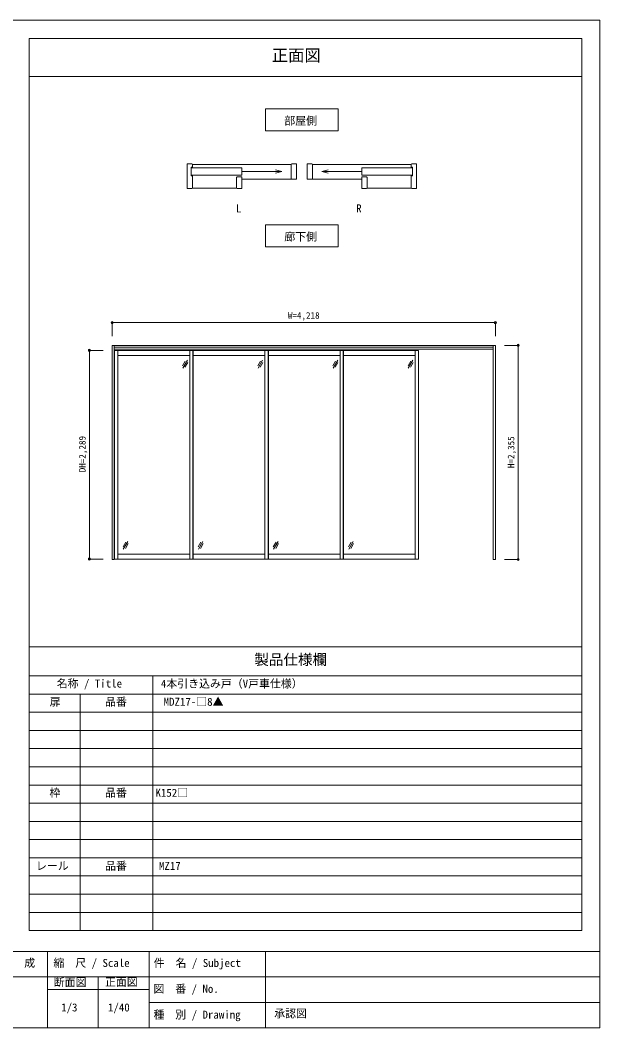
# Model space of a CAD drawing. Units: millimetres on the paper, enlarged 3 times, with parts at other scales. Extents: x -596 to 604, y -411 to 420.
# Drawn here: x 126 to 604, y -411 to 420 of the extents above; entities that cross this region are included whole.
import ezdxf
from ezdxf.enums import TextEntityAlignment as Align

# ---------------------------------------------------------------- set-up
doc = ezdxf.new("R2010")
doc.units = ezdxf.units.MM
doc.header["$LTSCALE"] = 3
doc.header["$PDMODE"] = 32
doc.header["$PDSIZE"] = 1.8
for name, color, linetype, lineweight in [('1-0_H-SYM', 7, 'Continuous', 20), ('1-1_0', 7, 'Continuous', 20), ('3-0', 7, 'Continuous', 20)]:
    doc.layers.add(name, color=color, linetype=linetype, lineweight=lineweight)
doc.styles.add('ＭＳ ゴシック', font='')
doc.styles.get('ＭＳ ゴシック').set_extended_font_data('MS Gothic')

msp = doc.modelspace()

# ---------------------------------------------------------------- linework, layer by layer
at = {"layer": '1-0_H-SYM'}
for p, q in [((133.5, -96.75), (133.5, 405)), ((133.5, -120.75), (589.5, -120.75))]:
    msp.add_line(p, q, dxfattribs=at)
at = {"layer": '1-1_0'}
for p, q in [((589.5, 405), (133.5, 405)), ((589.5, -330.75), (589.5, 405)), ((133.5, 373.5), (589.5, 373.5)), ((589.5, -96.75), (589.5, 373.5)), ((133.5, -330.75), (133.5, -96.75)), ((133.5, -96.75), (589.5, -96.75)), ((133.5, -96.75), (589.5, -96.75)), ((235.5, -330.75), (235.5, -120.75)), ((133.5, -135.75), (589.5, -135.75)), ((175.5, -330.75), (175.5, -135.75)), ((133.5, -150.75), (589.5, -150.75)), ((133.5, -165.75), (589.5, -165.75)), ((133.5, -180.75), (589.5, -180.75)), ((133.5, -195.75), (589.5, -195.75)), ((133.5, -210.75), (589.5, -210.75)), ((133.5, -225.75), (589.5, -225.75)), ((133.5, -240.75), (589.5, -240.75)), ((133.5, -255.75), (589.5, -255.75)), ((133.5, -270.75), (589.5, -270.75)), ((133.5, -285.75), (589.5, -285.75)), ((133.5, -300.75), (589.5, -300.75)), ((133.5, -315.75), (589.5, -315.75)), ((133.5, -330.75), (589.5, -330.75)), ((604.5, -348), (-595.5, -348)), ((148.5, -348), (148.5, -411)), ((232.5, -348), (232.5, -411)), ((328.5, -348), (328.5, -411)), ((604.5, -369), (-352.5, -369)), ((190.5, -369), (190.5, -411)), ((232.5, -379.5), (148.5, -379.5)), ((604.5, -390), (232.5, -390))]:
    msp.add_line(p, q, dxfattribs=at)
msp.add_lwpolyline([(-595.5, -411), (604.5, -411), (604.5, 420), (-595.5, 420)], close=True, dxfattribs=at)
msp.add_lwpolyline([(133.5, -96.75), (133.5, 373.5), (589.5, 373.5)], dxfattribs=at)
at = {"layer": '3-0'}
for p, q in [((267.708, 301.556), (263.838, 301.556)), ((263.838, 281.036), (263.838, 301.556)), ((268.158, 301.016), (349.698, 301.016)), ((349.698, 301.106), (349.698, 288.776)), ((354.018, 288.776), (354.018, 301.556)), ((363.018, 288.776), (363.018, 301.556)), ((367.338, 301.106), (367.338, 288.776)), ((448.878, 301.016), (367.338, 301.016)), ((449.328, 301.556), (453.198, 301.556)), ((453.198, 281.036), (453.198, 301.556)), ((267.258, 298.676), (267.258, 291.611)), ((268.158, 298.676), (267.258, 298.676)), ((267.258, 298.136), (308.961, 298.136)), ((308.961, 292.196), (267.258, 292.196)), ((267.258, 291.611), (268.158, 291.611)), ((308.961, 298.136), (308.961, 292.196)), ((308.961, 295.166), (342.062, 295.166)), ((342.062, 295.166), (336.846, 296.564)), ((342.062, 295.166), (336.846, 293.769)), ((374.973, 295.166), (380.189, 296.564)), ((374.973, 295.166), (380.189, 293.769)), ((408.074, 295.166), (374.973, 295.166)), ((449.778, 298.136), (408.074, 298.136)), ((408.074, 298.136), (408.074, 292.196)), ((408.074, 292.196), (449.778, 292.196)), ((448.878, 298.676), (449.778, 298.676)), ((449.778, 291.611), (448.878, 291.611)), ((449.778, 298.676), (449.778, 291.611)), ((308.961, 281.036), (308.961, 290.756)), ((308.961, 288.776), (354.018, 288.776)), ((408.074, 288.776), (363.018, 288.776)), ((408.074, 281.036), (408.074, 290.756)), ((267.708, 281.036), (263.838, 281.036)), ((268.158, 281.576), (304.641, 281.576)), ((448.878, 281.576), (412.394, 281.576)), ((449.328, 281.036), (453.198, 281.036)), ((201.944, 170.556), (201.944, 159.306)), ((201.944, 170.556), (518.294, 170.556)), ((518.294, 170.556), (518.294, 159.306)), ((518.294, 151.806), (201.944, 151.806)), ((203.744, -24.819), (203.744, 151.806)), ((203.744, 150.231), (516.494, 150.231)), ((516.494, 151.806), (516.494, -24.819)), ((518.294, -24.819), (518.294, 151.806)), ((537.044, 151.806), (525.794, 151.806)), ((537.044, 151.806), (537.044, -24.819)), ((183.194, 147.644), (194.444, 147.644)), ((183.194, 147.644), (183.194, -24.406)), ((203.744, 148.544), (516.494, 148.544)), ((203.969, -24.406), (203.969, 147.644)), ((203.969, 147.644), (454.919, 147.644)), ((206.594, -24.406), (206.594, 147.644)), ((206.594, 143.519), (265.994, 143.519)), ((265.994, -24.406), (265.994, 147.644)), ((268.619, -24.406), (268.619, 147.644)), ((268.844, -24.406), (268.844, 147.644)), ((268.844, 143.519), (328.019, 143.519)), ((328.019, -24.406), (328.019, 147.644)), ((330.644, -24.406), (330.644, 147.644)), ((330.869, -24.406), (330.869, 147.644)), ((330.869, 143.519), (390.044, 143.519)), ((390.044, -24.406), (390.044, 147.644)), ((392.669, -24.406), (392.669, 147.644)), ((392.894, -24.406), (392.894, 147.644)), ((392.894, 143.519), (452.069, 143.519)), ((452.069, -24.406), (452.069, 147.644)), ((454.694, -24.406), (454.694, 147.644)), ((454.919, -24.406), (454.919, 147.644)), ((260.093, 134.93), (262.343, 138.827)), ((260.317, 133.068), (264.067, 139.563)), ((262.042, 133.805), (264.292, 137.702)), ((322.118, 134.93), (324.368, 138.827)), ((322.342, 133.068), (326.092, 139.563)), ((324.067, 133.805), (326.317, 137.702)), ((384.143, 134.93), (386.393, 138.827)), ((384.367, 133.068), (388.117, 139.563)), ((386.092, 133.805), (388.342, 137.702)), ((446.168, 134.93), (448.418, 138.827)), ((446.392, 133.068), (450.142, 139.563)), ((448.117, 133.805), (450.367, 137.702)), ((213.172, -10.567), (210.922, -14.464)), ((214.896, -9.831), (211.146, -16.326)), ((215.121, -11.692), (212.871, -15.589)), ((275.197, -10.567), (272.947, -14.464)), ((276.921, -9.831), (273.171, -16.326)), ((277.146, -11.692), (274.896, -15.589)), ((337.222, -10.567), (334.972, -14.464)), ((338.946, -9.831), (335.196, -16.326)), ((339.171, -11.692), (336.921, -15.589)), ((399.247, -10.567), (396.997, -14.464)), ((400.971, -9.831), (397.221, -16.326)), ((401.196, -11.692), (398.946, -15.589)), ((183.194, -24.406), (194.444, -24.406)), ((454.919, -24.406), (203.969, -24.406)), ((265.994, -20.281), (206.594, -20.281)), ((328.019, -20.281), (268.844, -20.281)), ((390.044, -20.281), (330.869, -20.281)), ((452.069, -20.281), (392.894, -20.281)), ((516.494, -24.819), (518.294, -24.819)), ((537.044, -24.819), (525.794, -24.819))]:
    msp.add_line(p, q, dxfattribs=at)
for points in [[(328.518, 346.78), (388.518, 346.78), (388.518, 328.78), (328.518, 328.78)], [(328.518, 233.174), (388.518, 233.174), (388.518, 251.174), (328.518, 251.174)]]:
    msp.add_lwpolyline(points, close=True, dxfattribs=at)
for points in [[(267.708, 301.556), (268.158, 301.106), (268.158, 298.676)], [(349.698, 301.106), (350.148, 301.556), (354.018, 301.556)], [(367.338, 301.106), (366.888, 301.556), (363.018, 301.556)], [(449.328, 301.556), (448.878, 301.106), (448.878, 298.676)], [(267.708, 281.036), (268.158, 281.486), (268.158, 291.611)], [(449.328, 281.036), (448.878, 281.486), (448.878, 291.611)], [(304.641, 281.486), (304.641, 290.306), (305.091, 290.756), (308.961, 290.756)], [(412.394, 281.486), (412.394, 290.306), (411.944, 290.756), (408.074, 290.756)], [(304.641, 281.486), (305.091, 281.036), (308.961, 281.036)], [(412.394, 281.486), (411.944, 281.036), (408.074, 281.036)], [(201.944, 151.806), (201.944, -24.819), (203.744, -24.819)]]:
    msp.add_lwpolyline(points, dxfattribs=at)
at = {"layer": '3-0', "color": 3}
for p in [(201.944, 170.556), (518.294, 170.556), (537.044, 151.806), (183.194, 147.644), (183.194, -24.406), (537.044, -24.819)]:
    msp.add_point(p, dxfattribs=at)

# ---------------------------------------------------------------- texts
at = {"layer": '1-0_H-SYM', "style": 'ＭＳ ゴシック'}
for s, p in [('扉', (150.4, -147.409)), ('品番', (196.1, -147.409)), ('MDZ17-□8▲', (244.45, -147.409)), ('枠', (150.2, -222.409)), ('品番', (196.1, -222.409)), ('K152□', (237.7, -222.409)), ('レール', (139.095, -282.708)), ('品番', (196.125, -282.75)), ('MZ17', (240.557, -282.75))]:
    msp.add_text(s, height=6.598, dxfattribs=at).set_placement(p, align=Align.BOTTOM_LEFT)
at = {"layer": '1-1_0', "style": 'ＭＳ ゴシック'}
for s, height, p in [('正面図', 9.897, (333.672, 383.093)), ('製品仕様欄', 8.798, (319.319, -114.321)), ('名称 / Title', 6.598, (156.192, -132.317)), ('4本引き込み戸（V戸車仕様）', 6.598, (242.2, -132.409)), ('作\u3000成', 6.598, (111.35, -362.764)), ('縮\u3000尺 / Scale', 6.598, (153.505, -362.764)), ('件\u3000名 / Subject', 6.598, (236.283, -362.771)), ('断面図', 6.598, (153.763, -378.644)), ('正面図', 6.598, (196.002, -378.431)), ('図\u3000番 / No.', 6.598, (236.032, -384.105)), ('1/3', 6.598, (159.875, -399.434)), ('1/40', 6.598, (198.5, -399.434)), ('種\u3000別 / Drawing', 6.598, (236.083, -405.386)), ('承認図', 6.598, (335.709, -404.429))]:
    msp.add_text(s, height=height, dxfattribs=at).set_placement(p, align=Align.BOTTOM_LEFT)
at = {"layer": '3-0', "style": 'ＭＳ ゴシック'}
for s, p in [('部屋側', (344.04, 331.78)), ('L', (304.176, 259.514)), ('R', (403.356, 259.514)), ('廊下側', (344.04, 236.174))]:
    msp.add_text(s, height=6.598, dxfattribs=at).set_placement(p, align=Align.BOTTOM_LEFT)
at = {"layer": '3-0', "color": 4, "style": 'ＭＳ ゴシック'}
msp.add_text('W=4,218', height=5.499, dxfattribs=at).set_placement((346.994, 172.056), align=Align.BOTTOM_LEFT)
for s, p in [('DH=2,289', (181.694, 47.181)), ('H=2,355', (535.544, 50.631))]:
    msp.add_text(s, height=5.499, rotation=90, dxfattribs=at).set_placement(p, align=Align.BOTTOM_LEFT)

doc.saveas('drawing.dxf')
